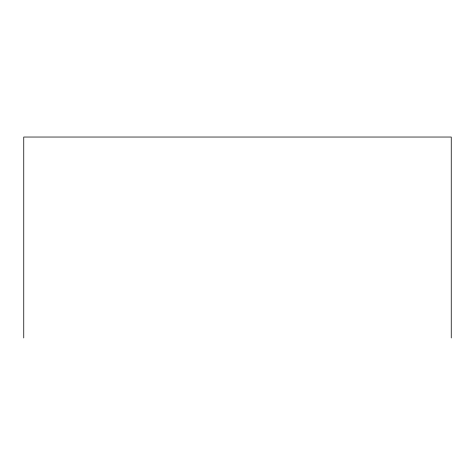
<?xml version="1.0" encoding="UTF-8"?>
<svg xmlns="http://www.w3.org/2000/svg" width="475" height="475" viewBox="0 0 475 475"><rect width="100%" height="100%" fill="white"/><g stroke="black" fill="none" stroke-linecap="round" stroke-linejoin="round"><path stroke-width="0.71" d="M451.25 337.963L451.25 137.037L23.75 137.037L23.75 337.963"/></g></svg>
